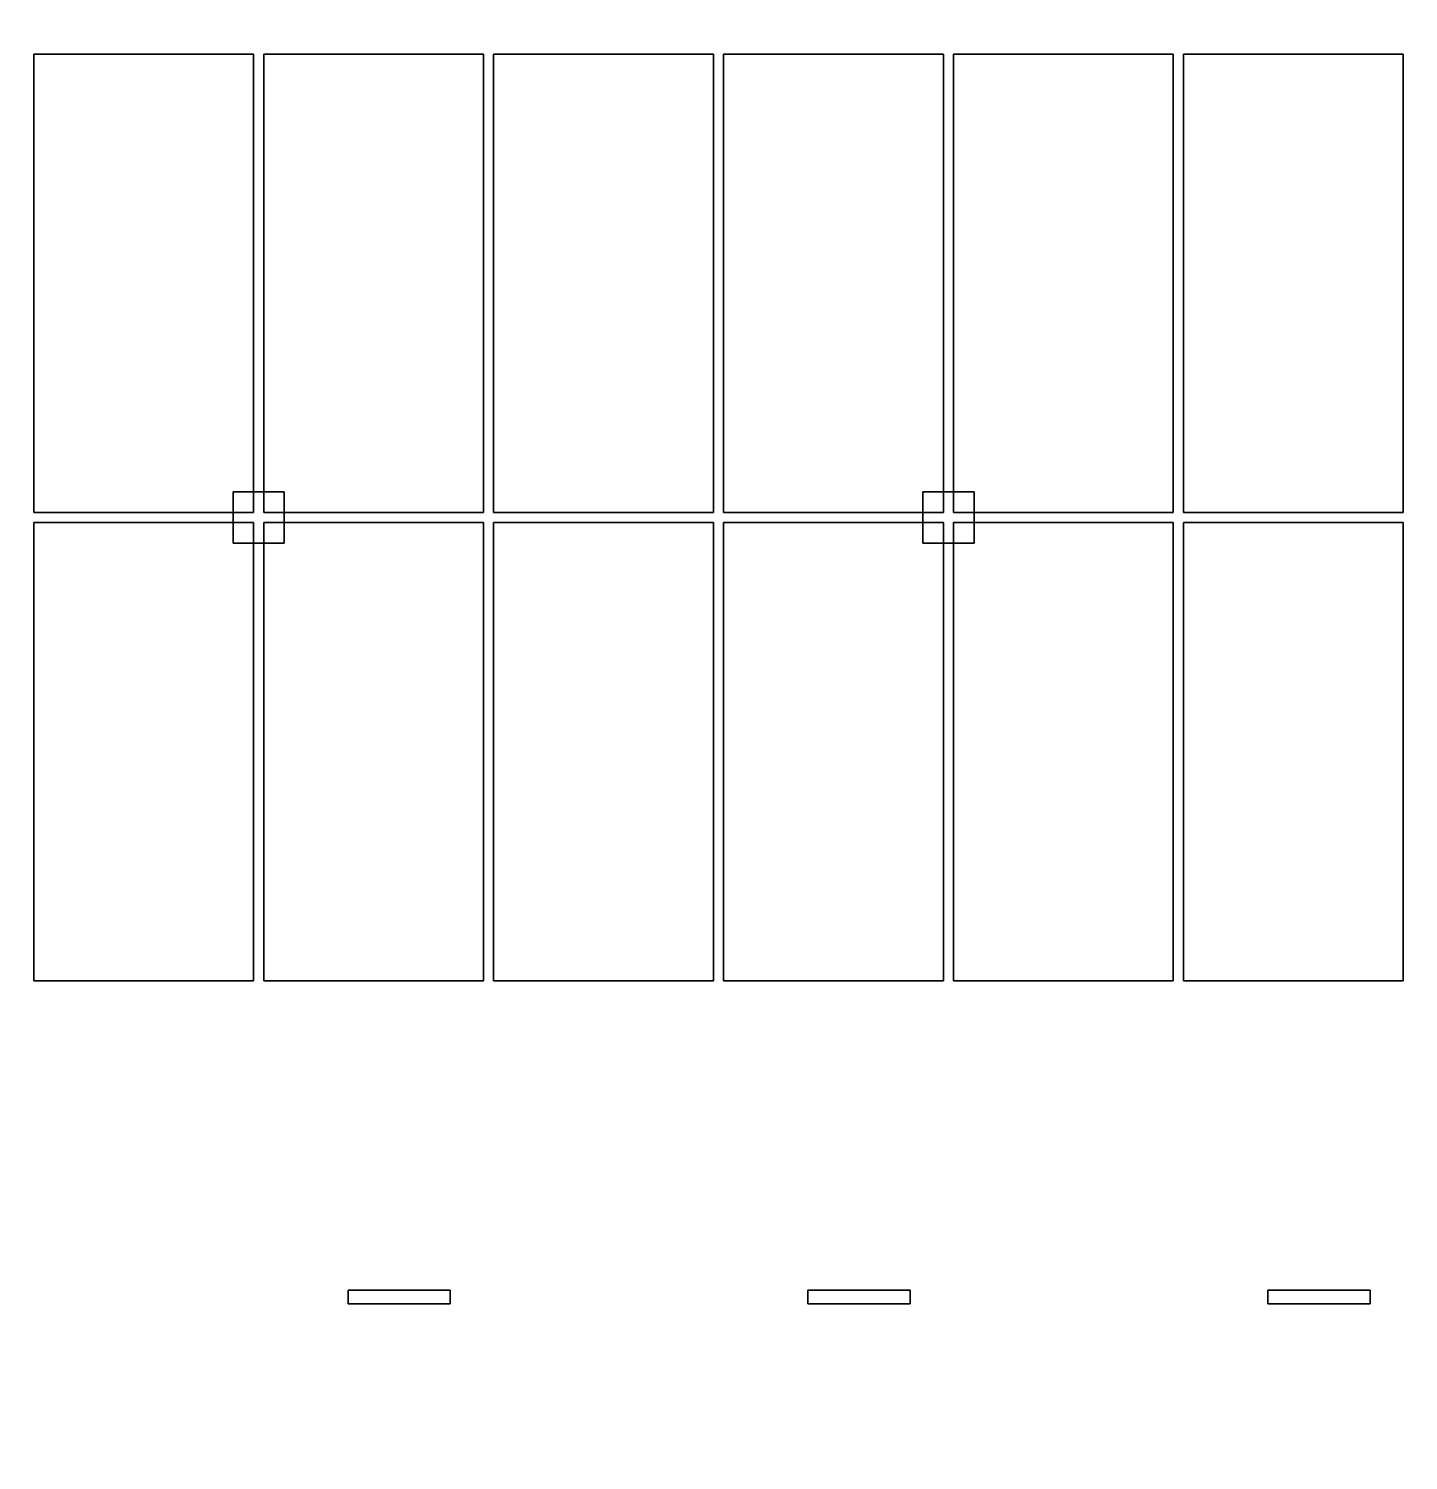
# Model space of a CAD drawing. Header units: metres. Extents: x 0 to 120, y -8 to 55.
# Drawn here: x 12.9 to 29.1, y 25.53 to 42.34 of the extents above; entities that cross this region are included whole.
import ezdxf

# ---------------------------------------------------------------- set-up
doc = ezdxf.new("R2010")
doc.units = ezdxf.units.M

msp = doc.modelspace()

# ---------------------------------------------------------------- linework, layer by layer
at = {"layer": 'COLUMN', "color": 7}
for points in [[(15.3, 36.3, -3.4), (15.3, 36.9, -3.4), (15.9, 36.9, -3.4), (15.9, 36.3, -3.4)], [(15.3, 36.3, -0.3), (15.9, 36.3, -0.3), (15.9, 36.9, -0.3), (15.3, 36.9, -0.3)], [(15.9, 36.9, -3.4), (15.3, 36.9, -3.4), (15.3, 36.9, -0.3), (15.9, 36.9, -0.3)], [(15.3, 36.9, -3.4), (15.3, 36.3, -3.4), (15.3, 36.3, -0.3), (15.3, 36.9, -0.3)], [(15.3, 36.3, -6.8), (15.3, 36.9, -6.8), (15.9, 36.9, -6.8), (15.9, 36.3, -6.8)], [(15.3, 36.3, -3.7), (15.9, 36.3, -3.7), (15.9, 36.9, -3.7), (15.3, 36.9, -3.7)], [(15.9, 36.9, -6.8), (15.3, 36.9, -6.8), (15.3, 36.9, -3.7), (15.9, 36.9, -3.7)], [(15.3, 36.9, -6.8), (15.3, 36.3, -6.8), (15.3, 36.3, -3.7), (15.3, 36.9, -3.7)], [(15.3, 36.3, -10.2), (15.3, 36.9, -10.2), (15.9, 36.9, -10.2), (15.9, 36.3, -10.2)], [(15.3, 36.3, -7.1), (15.9, 36.3, -7.1), (15.9, 36.9, -7.1), (15.3, 36.9, -7.1)], [(15.9, 36.9, -10.2), (15.3, 36.9, -10.2), (15.3, 36.9, -7.1), (15.9, 36.9, -7.1)], [(15.3, 36.9, -10.2), (15.3, 36.3, -10.2), (15.3, 36.3, -7.1), (15.3, 36.9, -7.1)], [(15.9, 36.3, -3.4), (15.9, 36.9, -3.4), (15.9, 36.9, -0.3), (15.9, 36.3, -0.3)], [(15.9, 36.3, -6.8), (15.9, 36.9, -6.8), (15.9, 36.9, -3.7), (15.9, 36.3, -3.7)], [(15.9, 36.3, -10.2), (15.9, 36.9, -10.2), (15.9, 36.9, -7.1), (15.9, 36.3, -7.1)], [(23.4, 36.3, -3.4), (23.4, 36.9, -3.4), (24, 36.9, -3.4), (24, 36.3, -3.4)], [(23.4, 36.3, -0.3), (24, 36.3, -0.3), (24, 36.9, -0.3), (23.4, 36.9, -0.3)], [(24, 36.9, -3.4), (23.4, 36.9, -3.4), (23.4, 36.9, -0.3), (24, 36.9, -0.3)], [(23.4, 36.9, -3.4), (23.4, 36.3, -3.4), (23.4, 36.3, -0.3), (23.4, 36.9, -0.3)], [(23.4, 36.3, -6.8), (23.4, 36.9, -6.8), (24, 36.9, -6.8), (24, 36.3, -6.8)], [(23.4, 36.3, -3.7), (24, 36.3, -3.7), (24, 36.9, -3.7), (23.4, 36.9, -3.7)], [(24, 36.9, -6.8), (23.4, 36.9, -6.8), (23.4, 36.9, -3.7), (24, 36.9, -3.7)], [(23.4, 36.9, -6.8), (23.4, 36.3, -6.8), (23.4, 36.3, -3.7), (23.4, 36.9, -3.7)], [(23.4, 36.3, -10.2), (23.4, 36.9, -10.2), (24, 36.9, -10.2), (24, 36.3, -10.2)], [(23.4, 36.3, -7.1), (24, 36.3, -7.1), (24, 36.9, -7.1), (23.4, 36.9, -7.1)], [(24, 36.9, -10.2), (23.4, 36.9, -10.2), (23.4, 36.9, -7.1), (24, 36.9, -7.1)], [(23.4, 36.9, -10.2), (23.4, 36.3, -10.2), (23.4, 36.3, -7.1), (23.4, 36.9, -7.1)], [(24, 36.3, -3.4), (24, 36.9, -3.4), (24, 36.9, -0.3), (24, 36.3, -0.3)], [(24, 36.3, -6.8), (24, 36.9, -6.8), (24, 36.9, -3.7), (24, 36.3, -3.7)], [(24, 36.3, -10.2), (24, 36.9, -10.2), (24, 36.9, -7.1), (24, 36.3, -7.1)], [(15.3, 36.3, -3.4), (15.9, 36.3, -3.4), (15.9, 36.3, -0.3), (15.3, 36.3, -0.3)], [(15.3, 36.3, -6.8), (15.9, 36.3, -6.8), (15.9, 36.3, -3.7), (15.3, 36.3, -3.7)], [(15.3, 36.3, -10.2), (15.9, 36.3, -10.2), (15.9, 36.3, -7.1), (15.3, 36.3, -7.1)], [(23.4, 36.3, -3.4), (24, 36.3, -3.4), (24, 36.3, -0.3), (23.4, 36.3, -0.3)], [(23.4, 36.3, -6.8), (24, 36.3, -6.8), (24, 36.3, -3.7), (23.4, 36.3, -3.7)], [(23.4, 36.3, -10.2), (24, 36.3, -10.2), (24, 36.3, -7.1), (23.4, 36.3, -7.1)]]:
    msp.add_3dface(points, dxfattribs=at)
at = {"layer": 'LIGHT', "color": 2}
for points in [[(16.65, 27.37, -0.4), (16.65, 27.53, -0.4), (17.85, 27.53, -0.4), (17.85, 27.37, -0.4)], [(16.65, 27.37, -0.3), (17.85, 27.37, -0.3), (17.85, 27.53, -0.3), (16.65, 27.53, -0.3)], [(17.85, 27.53, -0.4), (16.65, 27.53, -0.4), (16.65, 27.53, -0.3), (17.85, 27.53, -0.3)], [(16.65, 27.53, -0.4), (16.65, 27.37, -0.4), (16.65, 27.37, -0.3), (16.65, 27.53, -0.3)], [(16.65, 27.37, -3.8), (16.65, 27.53, -3.8), (17.85, 27.53, -3.8), (17.85, 27.37, -3.8)], [(16.65, 27.37, -3.7), (17.85, 27.37, -3.7), (17.85, 27.53, -3.7), (16.65, 27.53, -3.7)], [(17.85, 27.53, -3.8), (16.65, 27.53, -3.8), (16.65, 27.53, -3.7), (17.85, 27.53, -3.7)], [(16.65, 27.53, -3.8), (16.65, 27.37, -3.8), (16.65, 27.37, -3.7), (16.65, 27.53, -3.7)], [(16.65, 27.37, -7.2), (16.65, 27.53, -7.2), (17.85, 27.53, -7.2), (17.85, 27.37, -7.2)], [(16.65, 27.37, -7.1), (17.85, 27.37, -7.1), (17.85, 27.53, -7.1), (16.65, 27.53, -7.1)], [(17.85, 27.53, -7.2), (16.65, 27.53, -7.2), (16.65, 27.53, -7.1), (17.85, 27.53, -7.1)], [(16.65, 27.53, -7.2), (16.65, 27.37, -7.2), (16.65, 27.37, -7.1), (16.65, 27.53, -7.1)], [(17.85, 27.37, -0.4), (17.85, 27.53, -0.4), (17.85, 27.53, -0.3), (17.85, 27.37, -0.3)], [(17.85, 27.37, -3.8), (17.85, 27.53, -3.8), (17.85, 27.53, -3.7), (17.85, 27.37, -3.7)], [(17.85, 27.37, -7.2), (17.85, 27.53, -7.2), (17.85, 27.53, -7.1), (17.85, 27.37, -7.1)], [(22.05, 27.37, -0.4), (22.05, 27.53, -0.4), (23.25, 27.53, -0.4), (23.25, 27.37, -0.4)], [(22.05, 27.37, -0.3), (23.25, 27.37, -0.3), (23.25, 27.53, -0.3), (22.05, 27.53, -0.3)], [(23.25, 27.53, -0.4), (22.05, 27.53, -0.4), (22.05, 27.53, -0.3), (23.25, 27.53, -0.3)], [(22.05, 27.53, -0.4), (22.05, 27.37, -0.4), (22.05, 27.37, -0.3), (22.05, 27.53, -0.3)], [(22.05, 27.37, -3.8), (22.05, 27.53, -3.8), (23.25, 27.53, -3.8), (23.25, 27.37, -3.8)], [(22.05, 27.37, -3.7), (23.25, 27.37, -3.7), (23.25, 27.53, -3.7), (22.05, 27.53, -3.7)], [(23.25, 27.53, -3.8), (22.05, 27.53, -3.8), (22.05, 27.53, -3.7), (23.25, 27.53, -3.7)], [(22.05, 27.53, -3.8), (22.05, 27.37, -3.8), (22.05, 27.37, -3.7), (22.05, 27.53, -3.7)], [(22.05, 27.37, -7.2), (22.05, 27.53, -7.2), (23.25, 27.53, -7.2), (23.25, 27.37, -7.2)], [(22.05, 27.37, -7.1), (23.25, 27.37, -7.1), (23.25, 27.53, -7.1), (22.05, 27.53, -7.1)], [(23.25, 27.53, -7.2), (22.05, 27.53, -7.2), (22.05, 27.53, -7.1), (23.25, 27.53, -7.1)], [(22.05, 27.53, -7.2), (22.05, 27.37, -7.2), (22.05, 27.37, -7.1), (22.05, 27.53, -7.1)], [(23.25, 27.37, -0.4), (23.25, 27.53, -0.4), (23.25, 27.53, -0.3), (23.25, 27.37, -0.3)], [(23.25, 27.37, -3.8), (23.25, 27.53, -3.8), (23.25, 27.53, -3.7), (23.25, 27.37, -3.7)], [(23.25, 27.37, -7.2), (23.25, 27.53, -7.2), (23.25, 27.53, -7.1), (23.25, 27.37, -7.1)], [(27.45, 27.37, -0.4), (27.45, 27.53, -0.4), (28.65, 27.53, -0.4), (28.65, 27.37, -0.4)], [(27.45, 27.37, -0.3), (28.65, 27.37, -0.3), (28.65, 27.53, -0.3), (27.45, 27.53, -0.3)], [(28.65, 27.53, -0.4), (27.45, 27.53, -0.4), (27.45, 27.53, -0.3), (28.65, 27.53, -0.3)], [(27.45, 27.53, -0.4), (27.45, 27.37, -0.4), (27.45, 27.37, -0.3), (27.45, 27.53, -0.3)], [(27.45, 27.37, -3.8), (27.45, 27.53, -3.8), (28.65, 27.53, -3.8), (28.65, 27.37, -3.8)], [(27.45, 27.37, -3.7), (28.65, 27.37, -3.7), (28.65, 27.53, -3.7), (27.45, 27.53, -3.7)], [(28.65, 27.53, -3.8), (27.45, 27.53, -3.8), (27.45, 27.53, -3.7), (28.65, 27.53, -3.7)], [(27.45, 27.53, -3.8), (27.45, 27.37, -3.8), (27.45, 27.37, -3.7), (27.45, 27.53, -3.7)], [(27.45, 27.37, -7.2), (27.45, 27.53, -7.2), (28.65, 27.53, -7.2), (28.65, 27.37, -7.2)], [(27.45, 27.37, -7.1), (28.65, 27.37, -7.1), (28.65, 27.53, -7.1), (27.45, 27.53, -7.1)], [(28.65, 27.53, -7.2), (27.45, 27.53, -7.2), (27.45, 27.53, -7.1), (28.65, 27.53, -7.1)], [(27.45, 27.53, -7.2), (27.45, 27.37, -7.2), (27.45, 27.37, -7.1), (27.45, 27.53, -7.1)], [(28.65, 27.37, -0.4), (28.65, 27.53, -0.4), (28.65, 27.53, -0.3), (28.65, 27.37, -0.3)], [(28.65, 27.37, -3.8), (28.65, 27.53, -3.8), (28.65, 27.53, -3.7), (28.65, 27.37, -3.7)], [(28.65, 27.37, -7.2), (28.65, 27.53, -7.2), (28.65, 27.53, -7.1), (28.65, 27.37, -7.1)], [(16.65, 27.37, -0.4), (17.85, 27.37, -0.4), (17.85, 27.37, -0.3), (16.65, 27.37, -0.3)], [(16.65, 27.37, -3.8), (17.85, 27.37, -3.8), (17.85, 27.37, -3.7), (16.65, 27.37, -3.7)], [(16.65, 27.37, -7.2), (17.85, 27.37, -7.2), (17.85, 27.37, -7.1), (16.65, 27.37, -7.1)], [(22.05, 27.37, -0.4), (23.25, 27.37, -0.4), (23.25, 27.37, -0.3), (22.05, 27.37, -0.3)], [(22.05, 27.37, -3.8), (23.25, 27.37, -3.8), (23.25, 27.37, -3.7), (22.05, 27.37, -3.7)], [(22.05, 27.37, -7.2), (23.25, 27.37, -7.2), (23.25, 27.37, -7.1), (22.05, 27.37, -7.1)], [(27.45, 27.37, -0.4), (28.65, 27.37, -0.4), (28.65, 27.37, -0.3), (27.45, 27.37, -0.3)], [(27.45, 27.37, -3.8), (28.65, 27.37, -3.8), (28.65, 27.37, -3.7), (27.45, 27.37, -3.7)], [(27.45, 27.37, -7.2), (28.65, 27.37, -7.2), (28.65, 27.37, -7.1), (27.45, 27.37, -7.1)]]:
    msp.add_3dface(points, dxfattribs=at)
at = {"layer": 'ROOF', "color": 3}
for points in [[(0, 0, -0.3), (0, 54.9, -0.3), (120, 54.9, -0.3), (120, 0, -0.3)], [(0, 0), (120, 0), (120, 54.9), (0, 54.9)]]:
    msp.add_3dface(points, dxfattribs=at)
at = {"layer": 'SLAB', "color": 8}
for points in [[(0, 0, -3.7), (0, 54.9, -3.7), (120, 54.9, -3.7), (120, 0, -3.7)], [(0, 0, -3.4), (120, 0, -3.4), (120, 54.9, -3.4), (0, 54.9, -3.4)], [(0, 0, -7.1), (0, 54.9, -7.1), (120, 54.9, -7.1), (120, 0, -7.1)], [(0, 0, -6.8), (120, 0, -6.8), (120, 54.9, -6.8), (0, 54.9, -6.8)], [(0, 0, -10.8), (0, 54.9, -10.8), (120, 54.9, -10.8), (120, 0, -10.8)], [(0, 0, -10.2), (120, 0, -10.2), (120, 54.9, -10.2), (0, 54.9, -10.2)]]:
    msp.add_3dface(points, dxfattribs=at)
at = {"layer": 'STALL_ADA', "color": 140}
for points in [[(12.96, 36.66, -3.395), (12.96, 42.04, -3.395), (15.54, 42.04, -3.395), (15.54, 36.66, -3.395)], [(12.96, 36.66, -3.385), (15.54, 36.66, -3.385), (15.54, 42.04, -3.385), (12.96, 42.04, -3.385)], [(15.54, 42.04, -3.395), (12.96, 42.04, -3.395), (12.96, 42.04, -3.385), (15.54, 42.04, -3.385)], [(12.96, 42.04, -3.395), (12.96, 36.66, -3.395), (12.96, 36.66, -3.385), (12.96, 42.04, -3.385)], [(15.54, 36.66, -3.395), (15.54, 42.04, -3.395), (15.54, 42.04, -3.385), (15.54, 36.66, -3.385)], [(15.66, 36.66, -3.395), (15.66, 42.04, -3.395), (18.24, 42.04, -3.395), (18.24, 36.66, -3.395)], [(15.66, 36.66, -3.385), (18.24, 36.66, -3.385), (18.24, 42.04, -3.385), (15.66, 42.04, -3.385)], [(18.24, 42.04, -3.395), (15.66, 42.04, -3.395), (15.66, 42.04, -3.385), (18.24, 42.04, -3.385)], [(15.66, 42.04, -3.395), (15.66, 36.66, -3.395), (15.66, 36.66, -3.385), (15.66, 42.04, -3.385)], [(18.24, 36.66, -3.395), (18.24, 42.04, -3.395), (18.24, 42.04, -3.385), (18.24, 36.66, -3.385)], [(12.96, 36.66, -3.395), (15.54, 36.66, -3.395), (15.54, 36.66, -3.385), (12.96, 36.66, -3.385)], [(15.66, 36.66, -3.395), (18.24, 36.66, -3.395), (18.24, 36.66, -3.385), (15.66, 36.66, -3.385)]]:
    msp.add_3dface(points, dxfattribs=at)
at = {"layer": 'STALL_GENERAL', "color": 254}
for points in [[(12.96, 36.66, -6.795), (12.96, 42.04, -6.795), (15.54, 42.04, -6.795), (15.54, 36.66, -6.795)], [(12.96, 36.66, -6.785), (15.54, 36.66, -6.785), (15.54, 42.04, -6.785), (12.96, 42.04, -6.785)], [(15.54, 42.04, -6.795), (12.96, 42.04, -6.795), (12.96, 42.04, -6.785), (15.54, 42.04, -6.785)], [(12.96, 42.04, -6.795), (12.96, 36.66, -6.795), (12.96, 36.66, -6.785), (12.96, 42.04, -6.785)], [(12.96, 36.66, -10.195), (12.96, 42.04, -10.195), (15.54, 42.04, -10.195), (15.54, 36.66, -10.195)], [(12.96, 36.66, -10.185), (15.54, 36.66, -10.185), (15.54, 42.04, -10.185), (12.96, 42.04, -10.185)], [(15.54, 42.04, -10.195), (12.96, 42.04, -10.195), (12.96, 42.04, -10.185), (15.54, 42.04, -10.185)], [(12.96, 42.04, -10.195), (12.96, 36.66, -10.195), (12.96, 36.66, -10.185), (12.96, 42.04, -10.185)], [(15.54, 36.66, -6.795), (15.54, 42.04, -6.795), (15.54, 42.04, -6.785), (15.54, 36.66, -6.785)], [(15.54, 36.66, -10.195), (15.54, 42.04, -10.195), (15.54, 42.04, -10.185), (15.54, 36.66, -10.185)], [(15.66, 36.66, -6.795), (15.66, 42.04, -6.795), (18.24, 42.04, -6.795), (18.24, 36.66, -6.795)], [(15.66, 36.66, -6.785), (18.24, 36.66, -6.785), (18.24, 42.04, -6.785), (15.66, 42.04, -6.785)], [(18.24, 42.04, -6.795), (15.66, 42.04, -6.795), (15.66, 42.04, -6.785), (18.24, 42.04, -6.785)], [(15.66, 42.04, -6.795), (15.66, 36.66, -6.795), (15.66, 36.66, -6.785), (15.66, 42.04, -6.785)], [(15.66, 36.66, -10.195), (15.66, 42.04, -10.195), (18.24, 42.04, -10.195), (18.24, 36.66, -10.195)], [(15.66, 36.66, -10.185), (18.24, 36.66, -10.185), (18.24, 42.04, -10.185), (15.66, 42.04, -10.185)], [(18.24, 42.04, -10.195), (15.66, 42.04, -10.195), (15.66, 42.04, -10.185), (18.24, 42.04, -10.185)], [(15.66, 42.04, -10.195), (15.66, 36.66, -10.195), (15.66, 36.66, -10.185), (15.66, 42.04, -10.185)], [(18.24, 36.66, -6.795), (18.24, 42.04, -6.795), (18.24, 42.04, -6.785), (18.24, 36.66, -6.785)], [(18.24, 36.66, -10.195), (18.24, 42.04, -10.195), (18.24, 42.04, -10.185), (18.24, 36.66, -10.185)], [(18.36, 36.66, -6.795), (18.36, 42.04, -6.795), (20.94, 42.04, -6.795), (20.94, 36.66, -6.795)], [(18.36, 36.66, -6.785), (20.94, 36.66, -6.785), (20.94, 42.04, -6.785), (18.36, 42.04, -6.785)], [(20.94, 42.04, -6.795), (18.36, 42.04, -6.795), (18.36, 42.04, -6.785), (20.94, 42.04, -6.785)], [(18.36, 42.04, -6.795), (18.36, 36.66, -6.795), (18.36, 36.66, -6.785), (18.36, 42.04, -6.785)], [(18.36, 36.66, -10.195), (18.36, 42.04, -10.195), (20.94, 42.04, -10.195), (20.94, 36.66, -10.195)], [(18.36, 36.66, -10.185), (20.94, 36.66, -10.185), (20.94, 42.04, -10.185), (18.36, 42.04, -10.185)], [(20.94, 42.04, -10.195), (18.36, 42.04, -10.195), (18.36, 42.04, -10.185), (20.94, 42.04, -10.185)], [(18.36, 42.04, -10.195), (18.36, 36.66, -10.195), (18.36, 36.66, -10.185), (18.36, 42.04, -10.185)], [(20.94, 36.66, -6.795), (20.94, 42.04, -6.795), (20.94, 42.04, -6.785), (20.94, 36.66, -6.785)], [(20.94, 36.66, -10.195), (20.94, 42.04, -10.195), (20.94, 42.04, -10.185), (20.94, 36.66, -10.185)], [(21.06, 36.66, -6.795), (21.06, 42.04, -6.795), (23.64, 42.04, -6.795), (23.64, 36.66, -6.795)], [(21.06, 36.66, -6.785), (23.64, 36.66, -6.785), (23.64, 42.04, -6.785), (21.06, 42.04, -6.785)], [(23.64, 42.04, -6.795), (21.06, 42.04, -6.795), (21.06, 42.04, -6.785), (23.64, 42.04, -6.785)], [(21.06, 42.04, -6.795), (21.06, 36.66, -6.795), (21.06, 36.66, -6.785), (21.06, 42.04, -6.785)], [(21.06, 36.66, -10.195), (21.06, 42.04, -10.195), (23.64, 42.04, -10.195), (23.64, 36.66, -10.195)], [(21.06, 36.66, -10.185), (23.64, 36.66, -10.185), (23.64, 42.04, -10.185), (21.06, 42.04, -10.185)], [(23.64, 42.04, -10.195), (21.06, 42.04, -10.195), (21.06, 42.04, -10.185), (23.64, 42.04, -10.185)], [(21.06, 42.04, -10.195), (21.06, 36.66, -10.195), (21.06, 36.66, -10.185), (21.06, 42.04, -10.185)], [(23.64, 36.66, -6.795), (23.64, 42.04, -6.795), (23.64, 42.04, -6.785), (23.64, 36.66, -6.785)], [(23.64, 36.66, -10.195), (23.64, 42.04, -10.195), (23.64, 42.04, -10.185), (23.64, 36.66, -10.185)], [(23.76, 36.66, -6.795), (23.76, 42.04, -6.795), (26.34, 42.04, -6.795), (26.34, 36.66, -6.795)], [(23.76, 36.66, -6.785), (26.34, 36.66, -6.785), (26.34, 42.04, -6.785), (23.76, 42.04, -6.785)], [(26.34, 42.04, -6.795), (23.76, 42.04, -6.795), (23.76, 42.04, -6.785), (26.34, 42.04, -6.785)], [(23.76, 42.04, -6.795), (23.76, 36.66, -6.795), (23.76, 36.66, -6.785), (23.76, 42.04, -6.785)], [(23.76, 36.66, -10.195), (23.76, 42.04, -10.195), (26.34, 42.04, -10.195), (26.34, 36.66, -10.195)], [(23.76, 36.66, -10.185), (26.34, 36.66, -10.185), (26.34, 42.04, -10.185), (23.76, 42.04, -10.185)], [(26.34, 42.04, -10.195), (23.76, 42.04, -10.195), (23.76, 42.04, -10.185), (26.34, 42.04, -10.185)], [(23.76, 42.04, -10.195), (23.76, 36.66, -10.195), (23.76, 36.66, -10.185), (23.76, 42.04, -10.185)], [(26.34, 36.66, -6.795), (26.34, 42.04, -6.795), (26.34, 42.04, -6.785), (26.34, 36.66, -6.785)], [(26.34, 36.66, -10.195), (26.34, 42.04, -10.195), (26.34, 42.04, -10.185), (26.34, 36.66, -10.185)], [(26.46, 36.66, -6.795), (26.46, 42.04, -6.795), (29.04, 42.04, -6.795), (29.04, 36.66, -6.795)], [(26.46, 36.66, -6.785), (29.04, 36.66, -6.785), (29.04, 42.04, -6.785), (26.46, 42.04, -6.785)], [(29.04, 42.04, -6.795), (26.46, 42.04, -6.795), (26.46, 42.04, -6.785), (29.04, 42.04, -6.785)], [(26.46, 42.04, -6.795), (26.46, 36.66, -6.795), (26.46, 36.66, -6.785), (26.46, 42.04, -6.785)], [(26.46, 36.66, -10.195), (26.46, 42.04, -10.195), (29.04, 42.04, -10.195), (29.04, 36.66, -10.195)], [(26.46, 36.66, -10.185), (29.04, 36.66, -10.185), (29.04, 42.04, -10.185), (26.46, 42.04, -10.185)], [(29.04, 42.04, -10.195), (26.46, 42.04, -10.195), (26.46, 42.04, -10.185), (29.04, 42.04, -10.185)], [(26.46, 42.04, -10.195), (26.46, 36.66, -10.195), (26.46, 36.66, -10.185), (26.46, 42.04, -10.185)], [(29.04, 36.66, -6.795), (29.04, 42.04, -6.795), (29.04, 42.04, -6.785), (29.04, 36.66, -6.785)], [(29.04, 36.66, -10.195), (29.04, 42.04, -10.195), (29.04, 42.04, -10.185), (29.04, 36.66, -10.185)], [(12.96, 36.66, -6.795), (15.54, 36.66, -6.795), (15.54, 36.66, -6.785), (12.96, 36.66, -6.785)], [(12.96, 36.66, -10.195), (15.54, 36.66, -10.195), (15.54, 36.66, -10.185), (12.96, 36.66, -10.185)], [(15.66, 36.66, -6.795), (18.24, 36.66, -6.795), (18.24, 36.66, -6.785), (15.66, 36.66, -6.785)], [(15.66, 36.66, -10.195), (18.24, 36.66, -10.195), (18.24, 36.66, -10.185), (15.66, 36.66, -10.185)], [(18.36, 36.66, -6.795), (20.94, 36.66, -6.795), (20.94, 36.66, -6.785), (18.36, 36.66, -6.785)], [(18.36, 36.66, -10.195), (20.94, 36.66, -10.195), (20.94, 36.66, -10.185), (18.36, 36.66, -10.185)], [(21.06, 36.66, -6.795), (23.64, 36.66, -6.795), (23.64, 36.66, -6.785), (21.06, 36.66, -6.785)], [(21.06, 36.66, -10.195), (23.64, 36.66, -10.195), (23.64, 36.66, -10.185), (21.06, 36.66, -10.185)], [(23.76, 36.66, -6.795), (26.34, 36.66, -6.795), (26.34, 36.66, -6.785), (23.76, 36.66, -6.785)], [(23.76, 36.66, -10.195), (26.34, 36.66, -10.195), (26.34, 36.66, -10.185), (23.76, 36.66, -10.185)], [(26.46, 36.66, -6.795), (29.04, 36.66, -6.795), (29.04, 36.66, -6.785), (26.46, 36.66, -6.785)], [(26.46, 36.66, -10.195), (29.04, 36.66, -10.195), (29.04, 36.66, -10.185), (26.46, 36.66, -10.185)], [(12.96, 31.16, -6.795), (12.96, 36.54, -6.795), (15.54, 36.54, -6.795), (15.54, 31.16, -6.795)], [(12.96, 31.16, -6.785), (15.54, 31.16, -6.785), (15.54, 36.54, -6.785), (12.96, 36.54, -6.785)], [(15.54, 36.54, -6.795), (12.96, 36.54, -6.795), (12.96, 36.54, -6.785), (15.54, 36.54, -6.785)], [(12.96, 36.54, -6.795), (12.96, 31.16, -6.795), (12.96, 31.16, -6.785), (12.96, 36.54, -6.785)], [(12.96, 31.16, -10.195), (12.96, 36.54, -10.195), (15.54, 36.54, -10.195), (15.54, 31.16, -10.195)], [(12.96, 31.16, -10.185), (15.54, 31.16, -10.185), (15.54, 36.54, -10.185), (12.96, 36.54, -10.185)], [(15.54, 36.54, -10.195), (12.96, 36.54, -10.195), (12.96, 36.54, -10.185), (15.54, 36.54, -10.185)], [(12.96, 36.54, -10.195), (12.96, 31.16, -10.195), (12.96, 31.16, -10.185), (12.96, 36.54, -10.185)], [(15.54, 31.16, -6.795), (15.54, 36.54, -6.795), (15.54, 36.54, -6.785), (15.54, 31.16, -6.785)], [(15.54, 31.16, -10.195), (15.54, 36.54, -10.195), (15.54, 36.54, -10.185), (15.54, 31.16, -10.185)], [(15.66, 31.16, -6.795), (15.66, 36.54, -6.795), (18.24, 36.54, -6.795), (18.24, 31.16, -6.795)], [(15.66, 31.16, -6.785), (18.24, 31.16, -6.785), (18.24, 36.54, -6.785), (15.66, 36.54, -6.785)], [(18.24, 36.54, -6.795), (15.66, 36.54, -6.795), (15.66, 36.54, -6.785), (18.24, 36.54, -6.785)], [(15.66, 36.54, -6.795), (15.66, 31.16, -6.795), (15.66, 31.16, -6.785), (15.66, 36.54, -6.785)], [(15.66, 31.16, -10.195), (15.66, 36.54, -10.195), (18.24, 36.54, -10.195), (18.24, 31.16, -10.195)], [(15.66, 31.16, -10.185), (18.24, 31.16, -10.185), (18.24, 36.54, -10.185), (15.66, 36.54, -10.185)], [(18.24, 36.54, -10.195), (15.66, 36.54, -10.195), (15.66, 36.54, -10.185), (18.24, 36.54, -10.185)], [(15.66, 36.54, -10.195), (15.66, 31.16, -10.195), (15.66, 31.16, -10.185), (15.66, 36.54, -10.185)], [(18.24, 31.16, -6.795), (18.24, 36.54, -6.795), (18.24, 36.54, -6.785), (18.24, 31.16, -6.785)], [(18.24, 31.16, -10.195), (18.24, 36.54, -10.195), (18.24, 36.54, -10.185), (18.24, 31.16, -10.185)], [(18.36, 31.16, -6.795), (18.36, 36.54, -6.795), (20.94, 36.54, -6.795), (20.94, 31.16, -6.795)], [(18.36, 31.16, -6.785), (20.94, 31.16, -6.785), (20.94, 36.54, -6.785), (18.36, 36.54, -6.785)], [(20.94, 36.54, -6.795), (18.36, 36.54, -6.795), (18.36, 36.54, -6.785), (20.94, 36.54, -6.785)], [(18.36, 36.54, -6.795), (18.36, 31.16, -6.795), (18.36, 31.16, -6.785), (18.36, 36.54, -6.785)], [(18.36, 31.16, -10.195), (18.36, 36.54, -10.195), (20.94, 36.54, -10.195), (20.94, 31.16, -10.195)], [(18.36, 31.16, -10.185), (20.94, 31.16, -10.185), (20.94, 36.54, -10.185), (18.36, 36.54, -10.185)], [(20.94, 36.54, -10.195), (18.36, 36.54, -10.195), (18.36, 36.54, -10.185), (20.94, 36.54, -10.185)], [(18.36, 36.54, -10.195), (18.36, 31.16, -10.195), (18.36, 31.16, -10.185), (18.36, 36.54, -10.185)], [(20.94, 31.16, -6.795), (20.94, 36.54, -6.795), (20.94, 36.54, -6.785), (20.94, 31.16, -6.785)], [(20.94, 31.16, -10.195), (20.94, 36.54, -10.195), (20.94, 36.54, -10.185), (20.94, 31.16, -10.185)], [(21.06, 31.16, -6.795), (21.06, 36.54, -6.795), (23.64, 36.54, -6.795), (23.64, 31.16, -6.795)], [(21.06, 31.16, -6.785), (23.64, 31.16, -6.785), (23.64, 36.54, -6.785), (21.06, 36.54, -6.785)], [(23.64, 36.54, -6.795), (21.06, 36.54, -6.795), (21.06, 36.54, -6.785), (23.64, 36.54, -6.785)], [(21.06, 36.54, -6.795), (21.06, 31.16, -6.795), (21.06, 31.16, -6.785), (21.06, 36.54, -6.785)], [(21.06, 31.16, -10.195), (21.06, 36.54, -10.195), (23.64, 36.54, -10.195), (23.64, 31.16, -10.195)], [(21.06, 31.16, -10.185), (23.64, 31.16, -10.185), (23.64, 36.54, -10.185), (21.06, 36.54, -10.185)], [(23.64, 36.54, -10.195), (21.06, 36.54, -10.195), (21.06, 36.54, -10.185), (23.64, 36.54, -10.185)], [(21.06, 36.54, -10.195), (21.06, 31.16, -10.195), (21.06, 31.16, -10.185), (21.06, 36.54, -10.185)], [(23.64, 31.16, -6.795), (23.64, 36.54, -6.795), (23.64, 36.54, -6.785), (23.64, 31.16, -6.785)], [(23.64, 31.16, -10.195), (23.64, 36.54, -10.195), (23.64, 36.54, -10.185), (23.64, 31.16, -10.185)], [(23.76, 31.16, -6.795), (23.76, 36.54, -6.795), (26.34, 36.54, -6.795), (26.34, 31.16, -6.795)], [(23.76, 31.16, -6.785), (26.34, 31.16, -6.785), (26.34, 36.54, -6.785), (23.76, 36.54, -6.785)], [(26.34, 36.54, -6.795), (23.76, 36.54, -6.795), (23.76, 36.54, -6.785), (26.34, 36.54, -6.785)], [(23.76, 36.54, -6.795), (23.76, 31.16, -6.795), (23.76, 31.16, -6.785), (23.76, 36.54, -6.785)], [(23.76, 31.16, -10.195), (23.76, 36.54, -10.195), (26.34, 36.54, -10.195), (26.34, 31.16, -10.195)], [(23.76, 31.16, -10.185), (26.34, 31.16, -10.185), (26.34, 36.54, -10.185), (23.76, 36.54, -10.185)], [(26.34, 36.54, -10.195), (23.76, 36.54, -10.195), (23.76, 36.54, -10.185), (26.34, 36.54, -10.185)], [(23.76, 36.54, -10.195), (23.76, 31.16, -10.195), (23.76, 31.16, -10.185), (23.76, 36.54, -10.185)], [(26.34, 31.16, -6.795), (26.34, 36.54, -6.795), (26.34, 36.54, -6.785), (26.34, 31.16, -6.785)], [(26.34, 31.16, -10.195), (26.34, 36.54, -10.195), (26.34, 36.54, -10.185), (26.34, 31.16, -10.185)], [(26.46, 31.16, -6.795), (26.46, 36.54, -6.795), (29.04, 36.54, -6.795), (29.04, 31.16, -6.795)], [(26.46, 31.16, -6.785), (29.04, 31.16, -6.785), (29.04, 36.54, -6.785), (26.46, 36.54, -6.785)], [(29.04, 36.54, -6.795), (26.46, 36.54, -6.795), (26.46, 36.54, -6.785), (29.04, 36.54, -6.785)], [(26.46, 36.54, -6.795), (26.46, 31.16, -6.795), (26.46, 31.16, -6.785), (26.46, 36.54, -6.785)], [(26.46, 31.16, -10.195), (26.46, 36.54, -10.195), (29.04, 36.54, -10.195), (29.04, 31.16, -10.195)], [(26.46, 31.16, -10.185), (29.04, 31.16, -10.185), (29.04, 36.54, -10.185), (26.46, 36.54, -10.185)], [(29.04, 36.54, -10.195), (26.46, 36.54, -10.195), (26.46, 36.54, -10.185), (29.04, 36.54, -10.185)], [(26.46, 36.54, -10.195), (26.46, 31.16, -10.195), (26.46, 31.16, -10.185), (26.46, 36.54, -10.185)], [(29.04, 31.16, -6.795), (29.04, 36.54, -6.795), (29.04, 36.54, -6.785), (29.04, 31.16, -6.785)], [(29.04, 31.16, -10.195), (29.04, 36.54, -10.195), (29.04, 36.54, -10.185), (29.04, 31.16, -10.185)], [(12.96, 31.16, -6.795), (15.54, 31.16, -6.795), (15.54, 31.16, -6.785), (12.96, 31.16, -6.785)], [(12.96, 31.16, -10.195), (15.54, 31.16, -10.195), (15.54, 31.16, -10.185), (12.96, 31.16, -10.185)], [(15.66, 31.16, -6.795), (18.24, 31.16, -6.795), (18.24, 31.16, -6.785), (15.66, 31.16, -6.785)], [(15.66, 31.16, -10.195), (18.24, 31.16, -10.195), (18.24, 31.16, -10.185), (15.66, 31.16, -10.185)], [(18.36, 31.16, -6.795), (20.94, 31.16, -6.795), (20.94, 31.16, -6.785), (18.36, 31.16, -6.785)], [(18.36, 31.16, -10.195), (20.94, 31.16, -10.195), (20.94, 31.16, -10.185), (18.36, 31.16, -10.185)], [(21.06, 31.16, -6.795), (23.64, 31.16, -6.795), (23.64, 31.16, -6.785), (21.06, 31.16, -6.785)], [(21.06, 31.16, -10.195), (23.64, 31.16, -10.195), (23.64, 31.16, -10.185), (21.06, 31.16, -10.185)], [(23.76, 31.16, -6.795), (26.34, 31.16, -6.795), (26.34, 31.16, -6.785), (23.76, 31.16, -6.785)], [(23.76, 31.16, -10.195), (26.34, 31.16, -10.195), (26.34, 31.16, -10.185), (23.76, 31.16, -10.185)], [(26.46, 31.16, -6.795), (29.04, 31.16, -6.795), (29.04, 31.16, -6.785), (26.46, 31.16, -6.785)], [(26.46, 31.16, -10.195), (29.04, 31.16, -10.195), (29.04, 31.16, -10.185), (26.46, 31.16, -10.185)]]:
    msp.add_3dface(points, dxfattribs=at)
at = {"layer": 'STALL_STAFF', "color": 40}
for points in [[(18.36, 36.66, -3.395), (18.36, 42.04, -3.395), (20.94, 42.04, -3.395), (20.94, 36.66, -3.395)], [(18.36, 36.66, -3.385), (20.94, 36.66, -3.385), (20.94, 42.04, -3.385), (18.36, 42.04, -3.385)], [(20.94, 42.04, -3.395), (18.36, 42.04, -3.395), (18.36, 42.04, -3.385), (20.94, 42.04, -3.385)], [(18.36, 42.04, -3.395), (18.36, 36.66, -3.395), (18.36, 36.66, -3.385), (18.36, 42.04, -3.385)], [(20.94, 36.66, -3.395), (20.94, 42.04, -3.395), (20.94, 42.04, -3.385), (20.94, 36.66, -3.385)], [(21.06, 36.66, -3.395), (21.06, 42.04, -3.395), (23.64, 42.04, -3.395), (23.64, 36.66, -3.395)], [(21.06, 36.66, -3.385), (23.64, 36.66, -3.385), (23.64, 42.04, -3.385), (21.06, 42.04, -3.385)], [(23.64, 42.04, -3.395), (21.06, 42.04, -3.395), (21.06, 42.04, -3.385), (23.64, 42.04, -3.385)], [(21.06, 42.04, -3.395), (21.06, 36.66, -3.395), (21.06, 36.66, -3.385), (21.06, 42.04, -3.385)], [(23.64, 36.66, -3.395), (23.64, 42.04, -3.395), (23.64, 42.04, -3.385), (23.64, 36.66, -3.385)], [(23.76, 36.66, -3.395), (23.76, 42.04, -3.395), (26.34, 42.04, -3.395), (26.34, 36.66, -3.395)], [(23.76, 36.66, -3.385), (26.34, 36.66, -3.385), (26.34, 42.04, -3.385), (23.76, 42.04, -3.385)], [(26.34, 42.04, -3.395), (23.76, 42.04, -3.395), (23.76, 42.04, -3.385), (26.34, 42.04, -3.385)], [(23.76, 42.04, -3.395), (23.76, 36.66, -3.395), (23.76, 36.66, -3.385), (23.76, 42.04, -3.385)], [(26.34, 36.66, -3.395), (26.34, 42.04, -3.395), (26.34, 42.04, -3.385), (26.34, 36.66, -3.385)], [(26.46, 36.66, -3.395), (26.46, 42.04, -3.395), (29.04, 42.04, -3.395), (29.04, 36.66, -3.395)], [(26.46, 36.66, -3.385), (29.04, 36.66, -3.385), (29.04, 42.04, -3.385), (26.46, 42.04, -3.385)], [(29.04, 42.04, -3.395), (26.46, 42.04, -3.395), (26.46, 42.04, -3.385), (29.04, 42.04, -3.385)], [(26.46, 42.04, -3.395), (26.46, 36.66, -3.395), (26.46, 36.66, -3.385), (26.46, 42.04, -3.385)], [(29.04, 36.66, -3.395), (29.04, 42.04, -3.395), (29.04, 42.04, -3.385), (29.04, 36.66, -3.385)], [(18.36, 36.66, -3.395), (20.94, 36.66, -3.395), (20.94, 36.66, -3.385), (18.36, 36.66, -3.385)], [(21.06, 36.66, -3.395), (23.64, 36.66, -3.395), (23.64, 36.66, -3.385), (21.06, 36.66, -3.385)], [(23.76, 36.66, -3.395), (26.34, 36.66, -3.395), (26.34, 36.66, -3.385), (23.76, 36.66, -3.385)], [(26.46, 36.66, -3.395), (29.04, 36.66, -3.395), (29.04, 36.66, -3.385), (26.46, 36.66, -3.385)], [(26.46, 31.16, -3.395), (26.46, 36.54, -3.395), (29.04, 36.54, -3.395), (29.04, 31.16, -3.395)], [(26.46, 31.16, -3.385), (29.04, 31.16, -3.385), (29.04, 36.54, -3.385), (26.46, 36.54, -3.385)], [(29.04, 36.54, -3.395), (26.46, 36.54, -3.395), (26.46, 36.54, -3.385), (29.04, 36.54, -3.385)], [(26.46, 36.54, -3.395), (26.46, 31.16, -3.395), (26.46, 31.16, -3.385), (26.46, 36.54, -3.385)], [(29.04, 31.16, -3.395), (29.04, 36.54, -3.395), (29.04, 36.54, -3.385), (29.04, 31.16, -3.385)], [(26.46, 31.16, -3.395), (29.04, 31.16, -3.395), (29.04, 31.16, -3.385), (26.46, 31.16, -3.385)]]:
    msp.add_3dface(points, dxfattribs=at)
at = {"layer": 'STALL_VISITOR', "color": 210}
for points in [[(12.96, 31.16, -3.395), (12.96, 36.54, -3.395), (15.54, 36.54, -3.395), (15.54, 31.16, -3.395)], [(12.96, 31.16, -3.385), (15.54, 31.16, -3.385), (15.54, 36.54, -3.385), (12.96, 36.54, -3.385)], [(15.54, 36.54, -3.395), (12.96, 36.54, -3.395), (12.96, 36.54, -3.385), (15.54, 36.54, -3.385)], [(12.96, 36.54, -3.395), (12.96, 31.16, -3.395), (12.96, 31.16, -3.385), (12.96, 36.54, -3.385)], [(15.54, 31.16, -3.395), (15.54, 36.54, -3.395), (15.54, 36.54, -3.385), (15.54, 31.16, -3.385)], [(15.66, 31.16, -3.395), (15.66, 36.54, -3.395), (18.24, 36.54, -3.395), (18.24, 31.16, -3.395)], [(15.66, 31.16, -3.385), (18.24, 31.16, -3.385), (18.24, 36.54, -3.385), (15.66, 36.54, -3.385)], [(18.24, 36.54, -3.395), (15.66, 36.54, -3.395), (15.66, 36.54, -3.385), (18.24, 36.54, -3.385)], [(15.66, 36.54, -3.395), (15.66, 31.16, -3.395), (15.66, 31.16, -3.385), (15.66, 36.54, -3.385)], [(18.24, 31.16, -3.395), (18.24, 36.54, -3.395), (18.24, 36.54, -3.385), (18.24, 31.16, -3.385)], [(18.36, 31.16, -3.395), (18.36, 36.54, -3.395), (20.94, 36.54, -3.395), (20.94, 31.16, -3.395)], [(18.36, 31.16, -3.385), (20.94, 31.16, -3.385), (20.94, 36.54, -3.385), (18.36, 36.54, -3.385)], [(20.94, 36.54, -3.395), (18.36, 36.54, -3.395), (18.36, 36.54, -3.385), (20.94, 36.54, -3.385)], [(18.36, 36.54, -3.395), (18.36, 31.16, -3.395), (18.36, 31.16, -3.385), (18.36, 36.54, -3.385)], [(20.94, 31.16, -3.395), (20.94, 36.54, -3.395), (20.94, 36.54, -3.385), (20.94, 31.16, -3.385)], [(21.06, 31.16, -3.395), (21.06, 36.54, -3.395), (23.64, 36.54, -3.395), (23.64, 31.16, -3.395)], [(21.06, 31.16, -3.385), (23.64, 31.16, -3.385), (23.64, 36.54, -3.385), (21.06, 36.54, -3.385)], [(23.64, 36.54, -3.395), (21.06, 36.54, -3.395), (21.06, 36.54, -3.385), (23.64, 36.54, -3.385)], [(21.06, 36.54, -3.395), (21.06, 31.16, -3.395), (21.06, 31.16, -3.385), (21.06, 36.54, -3.385)], [(23.64, 31.16, -3.395), (23.64, 36.54, -3.395), (23.64, 36.54, -3.385), (23.64, 31.16, -3.385)], [(23.76, 31.16, -3.395), (23.76, 36.54, -3.395), (26.34, 36.54, -3.395), (26.34, 31.16, -3.395)], [(23.76, 31.16, -3.385), (26.34, 31.16, -3.385), (26.34, 36.54, -3.385), (23.76, 36.54, -3.385)], [(26.34, 36.54, -3.395), (23.76, 36.54, -3.395), (23.76, 36.54, -3.385), (26.34, 36.54, -3.385)], [(23.76, 36.54, -3.395), (23.76, 31.16, -3.395), (23.76, 31.16, -3.385), (23.76, 36.54, -3.385)], [(26.34, 31.16, -3.395), (26.34, 36.54, -3.395), (26.34, 36.54, -3.385), (26.34, 31.16, -3.385)], [(12.96, 31.16, -3.395), (15.54, 31.16, -3.395), (15.54, 31.16, -3.385), (12.96, 31.16, -3.385)], [(15.66, 31.16, -3.395), (18.24, 31.16, -3.395), (18.24, 31.16, -3.385), (15.66, 31.16, -3.385)], [(18.36, 31.16, -3.395), (20.94, 31.16, -3.395), (20.94, 31.16, -3.385), (18.36, 31.16, -3.385)], [(21.06, 31.16, -3.395), (23.64, 31.16, -3.395), (23.64, 31.16, -3.385), (21.06, 31.16, -3.385)], [(23.76, 31.16, -3.395), (26.34, 31.16, -3.395), (26.34, 31.16, -3.385), (23.76, 31.16, -3.385)]]:
    msp.add_3dface(points, dxfattribs=at)

doc.saveas('drawing.dxf')
